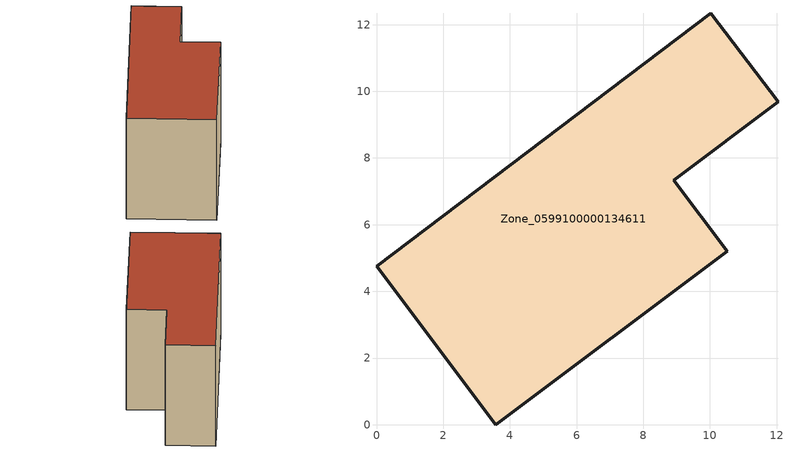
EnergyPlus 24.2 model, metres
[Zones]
Zone_0599100000134611
 floor ground (C_G): 0,4.75 10.03,12.34 12.04,9.68 8.92,7.33 10.52,5.21 3.58,0 z0
 wall outside (C_F): 3.58,0 10.52,5.21 8.92,7.33 12.04,9.68 10.03,12.34 0,4.75 3.58,0 z0:8.16
 roof outside (C_R): 10.03,12.34 0,4.75 3.58,0 10.52,5.21 8.92,7.33 12.04,9.68 z8.16
[BUILDING]
Pand.0599100000134611: North Axis=0; Terrain=City; Loads Convergence Tolerance Value=0.04; Temperature Convergence Tolerance Value=0.4; Solar Distribution=FullExterior; Maximum Number of Warmup Days=25; Minimum Number of Warmup Days=1
[Site:Location]
Rotterdam.The.Hague.AP_ZH_NLD Design_Conditions: Latitude=51.96; Longitude=4.45; Time Zone=1; Elevation=-4.5
[SITE:GROUNDTEMPERATURE:BUILDINGSURFACE]
18, 18, 18, 18, 18, 18, 18, 18, 18, 18, 18, 18
[MATERIAL] Thermal Absorptance=0.9; Solar Absorptance=0.7; Visible Absorptance=0.7
Name | Roughness | Thickness | Conductivity | Density | Specific Heat
G.TI.1975-1991 | MediumSmooth | 0.15 | 0.288461 | 540 | 1210
F.TI.1975-1991 | Rough | 0.3 | 0.230769 | 1920 | 840
R.TI.1975-1991 | MediumRough | 0.2 | 0.153846 | 1500 | 1000
[CONSTRUCTION]
C_G: G.TI.1975-1991
C_F: F.TI.1975-1991
C_R: R.TI.1975-1991
[ZONE]
Zone_0599100000134611: Type=1; Multiplier=1; Ceiling Height=Autocalculate; Volume=Autocalculate; Floor Area=autocalculate; Part of Total Floor Area=Yes
[ZONEINFILTRATION:DESIGNFLOWRATE]
Infil_Zone_0599100000134611: Zone or ZoneList or Space or SpaceList=Zone_0599100000134611; Schedule=AlwaysOn; Design Flow Rate Calculation Method=Flow/Area; Flow Rate per Floor Area=0.003; Constant Term Coefficient=1; Temperature Term Coefficient=0; Velocity Term Coefficient=0; Velocity Squared Term Coefficient=0
[HVACTEMPLATE:ZONE:IDEALLOADSAIRSYSTEM]
Zone_0599100000134611: Maximum Heating Supply Air Temperature=50; Minimum Cooling Supply Air Temperature=13; Maximum Heating Supply Air Humidity Ratio=0.0156; Minimum Cooling Supply Air Humidity Ratio=0.0077; Heating Limit=NoLimit; Cooling Limit=NoLimit; Dehumidification Control Type=ConstantSensibleHeatRatio; Cooling Sensible Heat Ratio=0.7; Dehumidification Setpoint=60; Humidification Control Type=None; Humidification Setpoint=30; Outdoor Air Method=None; Outdoor Air Flow Rate per Person=0.00944; Outdoor Air Flow Rate per Zone Floor Area=0; Outdoor Air Flow Rate per Zone=0; Demand Controlled Ventilation Type=None; Outdoor Air Economizer Type=NoEconomizer; Heat Recovery Type=None; Sensible Heat Recovery Effectiveness=0.7; Latent Heat Recovery Effectiveness=0.65
[ZONECONTROL:THERMOSTAT]
ThermostatControl_Zone_0599100000134611: Zone or ZoneList=Zone_0599100000134611; Control Type Schedule=DualSetpointControlType; Control 1=Thermostat_Zone_0599100000134611; Temperature Difference Between Cutout And Setpoint=0
[THERMOSTATSETPOINT:DUALSETPOINT]
Thermostat_Zone_0599100000134611: Heating Setpoint Temperature Schedule=HeatingSetpoint_Zone_0599100000134611; Cooling Setpoint Temperature Schedule=CoolingSetpoint_Zone_0599100000134611
[SCHEDULE:COMPACT]
HeatingSetpoint_Zone_0599100000134611: Through: 12/31, For: AllDays, Until: 24:00, 21
CoolingSetpoint_Zone_0599100000134611: Through: 12/31, For: AllDays, Until: 24:00, 24
DualSetpointControlType: Through: 12/31, For: AllDays, Until: 24:00, 4
AlwaysOn: Through: 12/31, For: AllDays, Until: 24:00, 1
